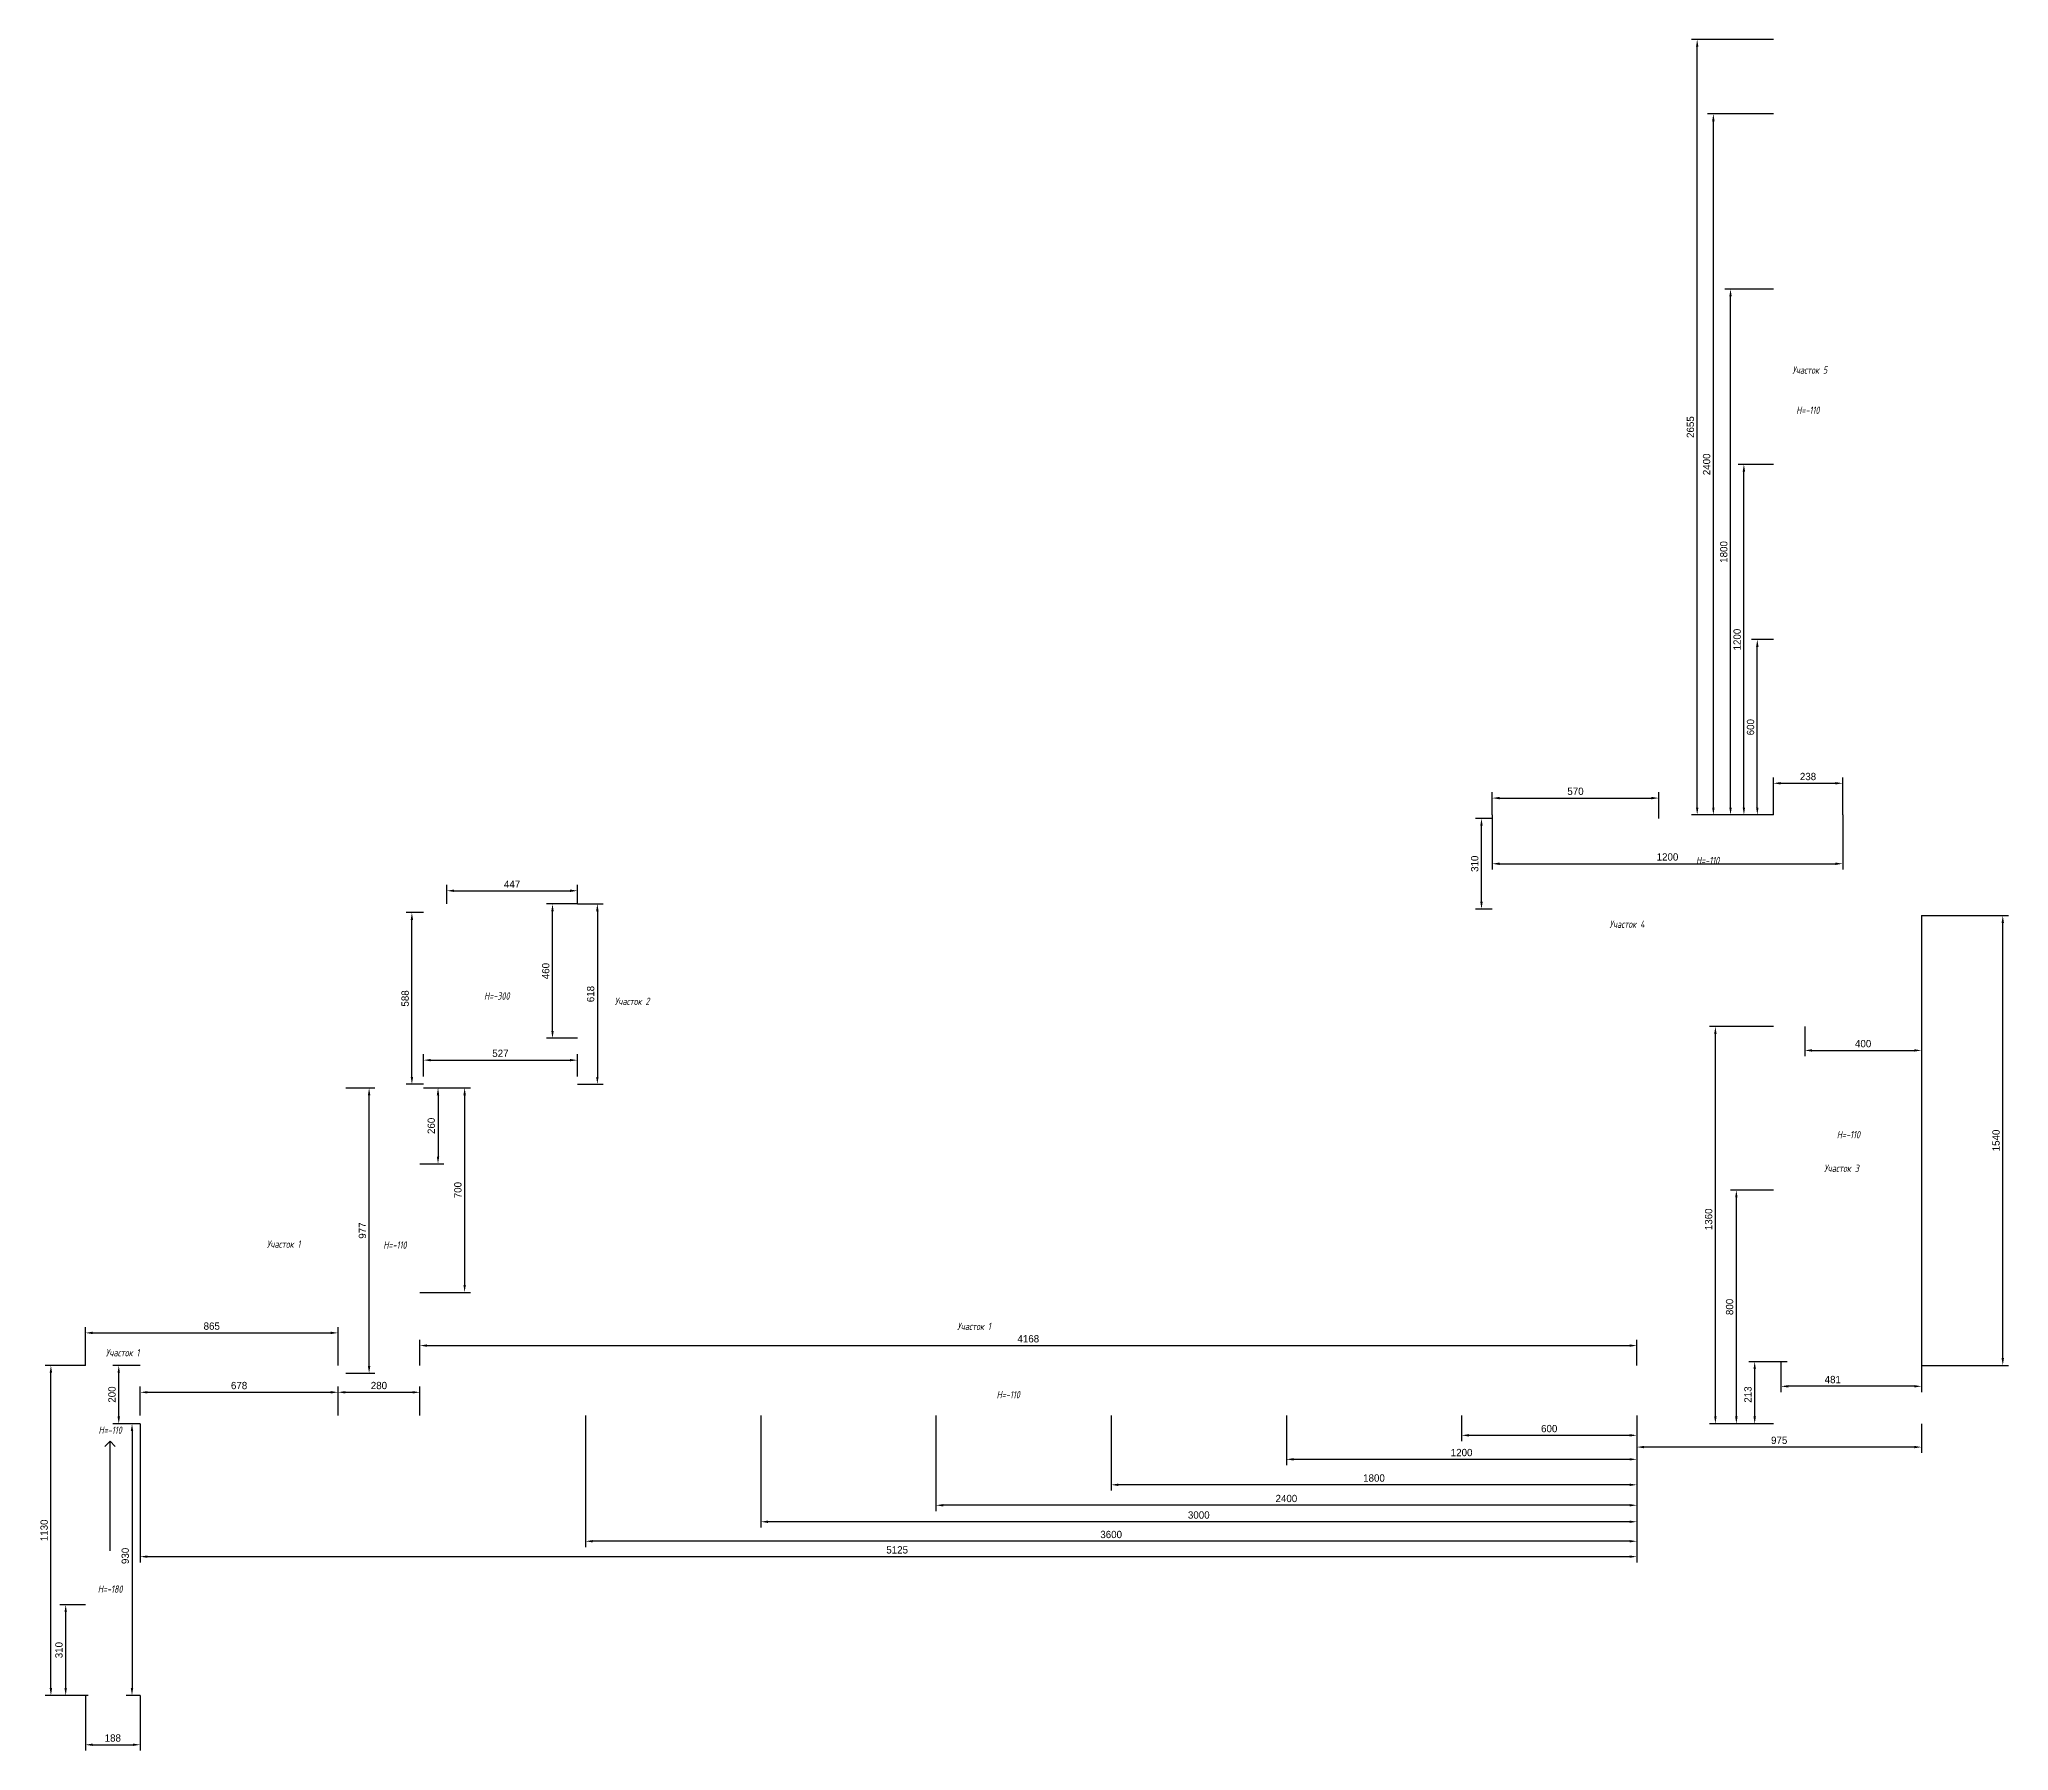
# Model space of a CAD drawing. Header units: millimetres. Extents: x -49629 to 4253, y -24660 to -10989.
# Drawn here: x -2491 to 4253, y -19860 to -14000 of the extents above; entities that cross this region are included whole.
import ezdxf
from ezdxf.enums import TextEntityAlignment as Align

# ---------------------------------------------------------------- set-up
doc = ezdxf.new("R2010")
doc.units = ezdxf.units.MM
doc.header["$PDMODE"] = 34
doc.header["$PDSIZE"] = 50
doc.layers.add('08 Размеры', color=7, linetype='Continuous')
doc.styles.get("Standard").update_dxf_attribs({"font": 'Ubuntu-R.ttf'})
doc.styles.add('ГОСТ-ISOCPEUR', font='isocpeui.ttf', dxfattribs={"width": 0.8})
doc.dimstyles.new('ISO-25', dxfattribs={"dimtxt": 2.5, "dimasz": 2.5, "dimexe": 1.25, "dimexo": 0.625, "dimtad": 1, "dimtxsty": 'Standard', "dimcen": 2.5, "dimadec": 0, "dimazin": 0, "dimtfac": 1, "dimtmove": 0, "dimatfit": 3, "dimfxl": 1, "dimarcsym": 0})

# ---------------------------------------------------------------- blocks, each defined once
blk = doc.blocks.new('*D691')
at = {"layer": '08 Размеры', "color": 0, "lineweight": -2}
for p, q in [((-2332.8, -18540.5), (-2471, -18540.5)), ((-2451, -19645.5), (-2451, -18565.5)), ((-2350.3, -19670.5), (-2471, -19670.5))]:
    blk.add_line(p, q, dxfattribs=at)
at = {"layer": '08 Размеры', "color": 0}
for points in [[(-2446.9, -18565.5), (-2455.2, -18565.5), (-2451, -18540.5)], [(-2455.2, -19645.5), (-2446.9, -19645.5), (-2451, -19670.5)]]:
    blk.add_solid(points, dxfattribs=at)
at = {"layer": 'Defpoints', "color": 0}
for p in [(-2451, -18540.5), (-2332.8, -18540.5), (-2350.3, -19670.5)]:
    blk.add_point(p, dxfattribs=at)
at = {"layer": '08 Размеры', "color": 0, "insert": (-2474.1, -19105.5), "char_height": 25, "attachment_point": 5, "rotation": 90}
blk.add_mtext('1130', dxfattribs=at)
blk = doc.blocks.new('*D692')
at = {"layer": '08 Размеры', "color": 0, "lineweight": -2}
for p, q in [((-2332.8, -18540.5), (-2332.8, -18409.3)), ((-1467.8, -18540.5), (-1467.8, -18409.3)), ((-2307.8, -18429.3), (-1492.8, -18429.3))]:
    blk.add_line(p, q, dxfattribs=at)
at = {"layer": '08 Размеры', "color": 0}
for points in [[(-2307.8, -18425.2), (-2307.8, -18433.5), (-2332.8, -18429.3)], [(-1492.8, -18433.5), (-1492.8, -18425.2), (-1467.8, -18429.3)]]:
    blk.add_solid(points, dxfattribs=at)
at = {"layer": 'Defpoints', "color": 0}
for p in [(-1467.8, -18429.3), (-2332.8, -18540.5), (-1467.8, -18540.5)]:
    blk.add_point(p, dxfattribs=at)
at = {"layer": '08 Размеры', "color": 0, "insert": (-1900.3, -18406.3), "char_height": 25, "attachment_point": 5}
blk.add_mtext('865', dxfattribs=at)
blk = doc.blocks.new('*D693')
at = {"layer": '08 Размеры', "color": 0, "lineweight": -2}
for p, q in [((-2145.3, -18740.5), (-2193.3, -18740.5)), ((-2173.3, -18765.5), (-2173.3, -19645.5)), ((-2145.3, -19670.5), (-2193.3, -19670.5))]:
    blk.add_line(p, q, dxfattribs=at)
at = {"layer": '08 Размеры', "color": 0}
for points in [[(-2169.2, -18765.5), (-2177.5, -18765.5), (-2173.3, -18740.5)], [(-2177.5, -19645.5), (-2169.2, -19645.5), (-2173.3, -19670.5)]]:
    blk.add_solid(points, dxfattribs=at)
at = {"layer": 'Defpoints', "color": 0}
for p in [(-2145.3, -18740.5), (-2173.3, -19670.5), (-2145.3, -19670.5)]:
    blk.add_point(p, dxfattribs=at)
at = {"layer": '08 Размеры', "color": 0, "insert": (-2196.4, -19192.9), "char_height": 25, "attachment_point": 5, "rotation": 90}
blk.add_mtext('930', dxfattribs=at)
blk = doc.blocks.new('*D694')
at = {"layer": '08 Размеры', "color": 0, "lineweight": -2}
for p, q in [((-2145.3, -18740.5), (-2145.3, -19215.4)), ((2979.7, -18740.5), (2979.7, -19215.4)), ((-2120.3, -19195.4), (2954.7, -19195.4))]:
    blk.add_line(p, q, dxfattribs=at)
at = {"layer": '08 Размеры', "color": 0}
for points in [[(-2120.3, -19191.3), (-2120.3, -19199.6), (-2145.3, -19195.4)], [(2954.7, -19199.6), (2954.7, -19191.3), (2979.7, -19195.4)]]:
    blk.add_solid(points, dxfattribs=at)
at = {"layer": 'Defpoints', "color": 0}
for p in [(-2145.3, -18740.5), (2979.7, -18740.5), (2979.7, -19195.4)]:
    blk.add_point(p, dxfattribs=at)
at = {"layer": '08 Размеры', "color": 0, "insert": (446.8, -19172.4), "char_height": 25, "attachment_point": 5}
blk.add_mtext('5125', dxfattribs=at)
blk = doc.blocks.new('*D695')
at = {"layer": '08 Размеры', "color": 0, "lineweight": -2}
for p, q in [((-1440.8, -17590.5), (-1341.4, -17590.5)), ((-1361.4, -18542.5), (-1361.4, -17615.5)), ((-1440.8, -18567.5), (-1341.4, -18567.5))]:
    blk.add_line(p, q, dxfattribs=at)
at = {"layer": '08 Размеры', "color": 0}
for points in [[(-1357.2, -17615.5), (-1365.6, -17615.5), (-1361.4, -17590.5)], [(-1365.6, -18542.5), (-1357.2, -18542.5), (-1361.4, -18567.5)]]:
    blk.add_solid(points, dxfattribs=at)
at = {"layer": 'Defpoints', "color": 0}
for p in [(-1440.8, -17590.5), (-1361.4, -17590.5), (-1440.8, -18567.5)]:
    blk.add_point(p, dxfattribs=at)
at = {"layer": '08 Размеры', "color": 0, "insert": (-1384.2, -18079), "char_height": 25, "attachment_point": 5, "rotation": 90}
blk.add_mtext('977', dxfattribs=at)
blk = doc.blocks.new('*D696')
at = {"layer": '08 Размеры', "color": 0, "lineweight": -2}
for p, q in [((-1187.8, -18540.5), (-1187.8, -18452.8)), ((-1162.8, -18472.8), (2954.7, -18472.8)), ((2979.7, -18540.5), (2979.7, -18452.8))]:
    blk.add_line(p, q, dxfattribs=at)
at = {"layer": '08 Размеры', "color": 0}
for points in [[(-1162.8, -18468.6), (-1162.8, -18476.9), (-1187.8, -18472.8)], [(2954.7, -18476.9), (2954.7, -18468.6), (2979.7, -18472.8)]]:
    blk.add_solid(points, dxfattribs=at)
at = {"layer": 'Defpoints', "color": 0}
for p in [(2979.7, -18472.8), (-1187.8, -18540.5), (2979.7, -18540.5)]:
    blk.add_point(p, dxfattribs=at)
at = {"layer": '08 Размеры', "color": 0, "insert": (895.9, -18449.7), "char_height": 25, "attachment_point": 5}
blk.add_mtext('4168', dxfattribs=at)
blk = doc.blocks.new('*D699')
at = {"layer": '08 Размеры', "color": 0, "lineweight": -2}
for p, q in [((3954.7, -17000.5), (4252.9, -17000.5)), ((4232.9, -18515.5), (4232.9, -17025.5)), ((3954.7, -18540.5), (4252.9, -18540.5))]:
    blk.add_line(p, q, dxfattribs=at)
at = {"layer": '08 Размеры', "color": 0}
for points in [[(4237, -17025.5), (4228.7, -17025.5), (4232.9, -17000.5)], [(4228.7, -18515.5), (4237, -18515.5), (4232.9, -18540.5)]]:
    blk.add_solid(points, dxfattribs=at)
at = {"layer": 'Defpoints', "color": 0}
for p in [(3954.7, -17000.5), (4232.9, -17000.5), (3954.7, -18540.5)]:
    blk.add_point(p, dxfattribs=at)
at = {"layer": '08 Размеры', "color": 0, "insert": (4209.8, -17770.5), "char_height": 25, "attachment_point": 5, "rotation": 90}
blk.add_mtext('1540', dxfattribs=at)
blk = doc.blocks.new('*D700')
at = {"layer": '08 Размеры', "color": 0, "lineweight": -2}
for p, q in [((2484.7, -16655.5), (2484.7, -16843)), ((3684.7, -16655.5), (3684.7, -16843)), ((2509.7, -16823), (3659.7, -16823))]:
    blk.add_line(p, q, dxfattribs=at)
at = {"layer": '08 Размеры', "color": 0}
for points in [[(2509.7, -16818.8), (2509.7, -16827.2), (2484.7, -16823)], [(3659.7, -16827.2), (3659.7, -16818.8), (3684.7, -16823)]]:
    blk.add_solid(points, dxfattribs=at)
at = {"layer": 'Defpoints', "color": 0}
for p in [(2484.7, -16655.5), (3684.7, -16655.5), (3684.7, -16823)]:
    blk.add_point(p, dxfattribs=at)
at = {"layer": '08 Размеры', "color": 0, "insert": (3084.7, -16799.9), "char_height": 25, "attachment_point": 5}
blk.add_mtext('1200', dxfattribs=at)
blk = doc.blocks.new('*D701')
at = {"layer": '08 Размеры', "color": 0, "lineweight": -2}
for p, q in [((3447.2, -14000.5), (3166.4, -14000.5)), ((3186.4, -16630.5), (3186.4, -14025.5)), ((3447.2, -16655.5), (3166.4, -16655.5))]:
    blk.add_line(p, q, dxfattribs=at)
at = {"layer": '08 Размеры', "color": 0}
for points in [[(3190.6, -14025.5), (3182.3, -14025.5), (3186.4, -14000.5)], [(3182.3, -16630.5), (3190.6, -16630.5), (3186.4, -16655.5)]]:
    blk.add_solid(points, dxfattribs=at)
at = {"layer": 'Defpoints', "color": 0}
for p in [(3186.4, -14000.5), (3447.2, -14000.5), (3447.2, -16655.5)]:
    blk.add_point(p, dxfattribs=at)
at = {"layer": '08 Размеры', "color": 0, "insert": (3163.4, -15328), "char_height": 25, "attachment_point": 5, "rotation": 90}
blk.add_mtext('2655', dxfattribs=at)
blk = doc.blocks.new('*D702')
at = {"layer": '08 Размеры', "color": 0, "lineweight": -2}
for p, q in [((-2332.8, -19670.5), (-2332.8, -19859.6)), ((-2145.3, -19670.5), (-2145.3, -19859.6)), ((-2307.8, -19839.6), (-2170.3, -19839.6))]:
    blk.add_line(p, q, dxfattribs=at)
at = {"layer": '08 Размеры', "color": 0}
for points in [[(-2307.8, -19835.4), (-2307.8, -19843.7), (-2332.8, -19839.6)], [(-2170.3, -19843.7), (-2170.3, -19835.4), (-2145.3, -19839.6)]]:
    blk.add_solid(points, dxfattribs=at)
at = {"layer": 'Defpoints', "color": 0}
for p in [(-2332.8, -19670.5), (-2145.3, -19670.5), (-2145.3, -19839.6)]:
    blk.add_point(p, dxfattribs=at)
at = {"layer": '08 Размеры', "color": 0, "insert": (-2239.1, -19816.5), "char_height": 25, "attachment_point": 5}
blk.add_mtext('188', dxfattribs=at)
blk = doc.blocks.new('*D703')
at = {"layer": '08 Размеры', "color": 0, "lineweight": -2}
for p, q in [((-2332.8, -19360.5), (-2420.4, -19360.5)), ((-2400.4, -19645.5), (-2400.4, -19385.5)), ((-2323.3, -19670.5), (-2420.4, -19670.5))]:
    blk.add_line(p, q, dxfattribs=at)
at = {"layer": '08 Размеры', "color": 0}
for points in [[(-2396.3, -19385.5), (-2404.6, -19385.5), (-2400.4, -19360.5)], [(-2404.6, -19645.5), (-2396.3, -19645.5), (-2400.4, -19670.5)]]:
    blk.add_solid(points, dxfattribs=at)
at = {"layer": 'Defpoints', "color": 0}
for p in [(-2400.4, -19360.5), (-2332.8, -19360.5), (-2323.3, -19670.5)]:
    blk.add_point(p, dxfattribs=at)
at = {"layer": '08 Размеры', "color": 0, "insert": (-2423.5, -19515.5), "char_height": 25, "attachment_point": 5, "rotation": 90}
blk.add_mtext('310', dxfattribs=at)
blk = doc.blocks.new('*D704')
at = {"layer": '08 Размеры', "color": 0, "lineweight": -2}
for p, q in [((-2145.3, -18540.5), (-2238.7, -18540.5)), ((-2218.7, -18715.5), (-2218.7, -18565.5)), ((-2145.3, -18740.5), (-2238.7, -18740.5))]:
    blk.add_line(p, q, dxfattribs=at)
at = {"layer": '08 Размеры', "color": 0}
for points in [[(-2214.6, -18565.5), (-2222.9, -18565.5), (-2218.7, -18540.5)], [(-2222.9, -18715.5), (-2214.6, -18715.5), (-2218.7, -18740.5)]]:
    blk.add_solid(points, dxfattribs=at)
at = {"layer": 'Defpoints', "color": 0}
for p in [(-2218.7, -18540.5), (-2145.3, -18540.5), (-2145.3, -18740.5)]:
    blk.add_point(p, dxfattribs=at)
at = {"layer": '08 Размеры', "color": 0, "insert": (-2241.8, -18640.5), "char_height": 25, "attachment_point": 5, "rotation": 90}
blk.add_mtext('200', dxfattribs=at)
blk = doc.blocks.new('*D705')
at = {"layer": '08 Размеры', "color": 0, "lineweight": -2}
for p, q in [((-2145.3, -18712.5), (-2145.3, -18612.7)), ((-2120.3, -18632.7), (-1492.8, -18632.7)), ((-1467.8, -18712.5), (-1467.8, -18612.7))]:
    blk.add_line(p, q, dxfattribs=at)
at = {"layer": '08 Размеры', "color": 0}
for points in [[(-2120.3, -18628.6), (-2120.3, -18636.9), (-2145.3, -18632.7)], [(-1492.8, -18636.9), (-1492.8, -18628.6), (-1467.8, -18632.7)]]:
    blk.add_solid(points, dxfattribs=at)
at = {"layer": 'Defpoints', "color": 0}
for p in [(-1467.8, -18632.7), (-2145.3, -18712.5), (-1467.8, -18712.5)]:
    blk.add_point(p, dxfattribs=at)
at = {"layer": '08 Размеры', "color": 0, "insert": (-1806.6, -18609.7), "char_height": 25, "attachment_point": 5}
blk.add_mtext('678', dxfattribs=at)
blk = doc.blocks.new('*D706')
at = {"layer": '08 Размеры', "color": 0, "lineweight": -2}
for p, q in [((-1467.8, -18712.5), (-1467.8, -18612.7)), ((-1442.8, -18632.7), (-1212.8, -18632.7)), ((-1187.8, -18712.5), (-1187.8, -18612.7))]:
    blk.add_line(p, q, dxfattribs=at)
at = {"layer": '08 Размеры', "color": 0}
for points in [[(-1442.8, -18628.6), (-1442.8, -18636.9), (-1467.8, -18632.7)], [(-1212.8, -18636.9), (-1212.8, -18628.6), (-1187.8, -18632.7)]]:
    blk.add_solid(points, dxfattribs=at)
at = {"layer": 'Defpoints', "color": 0}
for p in [(-1187.8, -18632.7), (-1467.8, -18712.5), (-1187.8, -18712.5)]:
    blk.add_point(p, dxfattribs=at)
at = {"layer": '08 Размеры', "color": 0, "insert": (-1327.8, -18609.7), "char_height": 25, "attachment_point": 5}
blk.add_mtext('280', dxfattribs=at)
blk = doc.blocks.new('*D707')
at = {"layer": '08 Размеры', "color": 0, "lineweight": -2}
for p, q in [((2979.7, -18712.5), (2979.7, -18840.3)), ((3954.7, -18740.5), (3954.7, -18840.3)), ((3929.7, -18820.3), (3004.7, -18820.3))]:
    blk.add_line(p, q, dxfattribs=at)
at = {"layer": '08 Размеры', "color": 0}
for points in [[(3004.7, -18816.1), (3004.7, -18824.5), (2979.7, -18820.3)], [(3929.7, -18824.5), (3929.7, -18816.1), (3954.7, -18820.3)]]:
    blk.add_solid(points, dxfattribs=at)
at = {"layer": 'Defpoints', "color": 0}
for p in [(2979.7, -18712.5), (3954.7, -18740.5), (2979.7, -18820.3)]:
    blk.add_point(p, dxfattribs=at)
at = {"layer": '08 Размеры', "color": 0, "insert": (3467.2, -18797.2), "char_height": 25, "attachment_point": 5}
blk.add_mtext('975', dxfattribs=at)
blk = doc.blocks.new('*D708')
at = {"layer": '08 Размеры', "color": 0, "lineweight": -2}
for p, q in [((2379.7, -18712.5), (2379.7, -18800.1)), ((2979.7, -18712.5), (2979.7, -18800.1)), ((2954.7, -18780.1), (2404.7, -18780.1))]:
    blk.add_line(p, q, dxfattribs=at)
at = {"layer": '08 Размеры', "color": 0}
for points in [[(2404.7, -18775.9), (2404.7, -18784.3), (2379.7, -18780.1)], [(2954.7, -18784.3), (2954.7, -18775.9), (2979.7, -18780.1)]]:
    blk.add_solid(points, dxfattribs=at)
at = {"layer": 'Defpoints', "color": 0}
for p in [(2379.7, -18712.5), (2979.7, -18712.5), (2379.7, -18780.1)]:
    blk.add_point(p, dxfattribs=at)
at = {"layer": '08 Размеры', "color": 0, "insert": (2679.7, -18757.1), "char_height": 25, "attachment_point": 5}
blk.add_mtext('600', dxfattribs=at)
blk = doc.blocks.new('*D709')
at = {"layer": '08 Размеры', "color": 0, "lineweight": -2}
for p, q in [((1779.7, -18712.5), (1779.7, -18882.3)), ((2979.7, -18712.5), (2979.7, -18882.3)), ((2954.7, -18862.3), (1804.7, -18862.3))]:
    blk.add_line(p, q, dxfattribs=at)
at = {"layer": '08 Размеры', "color": 0}
for points in [[(1804.7, -18858.1), (1804.7, -18866.4), (1779.7, -18862.3)], [(2954.7, -18866.4), (2954.7, -18858.1), (2979.7, -18862.3)]]:
    blk.add_solid(points, dxfattribs=at)
at = {"layer": 'Defpoints', "color": 0}
for p in [(1779.7, -18712.5), (2979.7, -18712.5), (1779.7, -18862.3)]:
    blk.add_point(p, dxfattribs=at)
at = {"layer": '08 Размеры', "color": 0, "insert": (2379.7, -18839.2), "char_height": 25, "attachment_point": 5}
blk.add_mtext('1200', dxfattribs=at)
blk = doc.blocks.new('*D710')
at = {"layer": '08 Размеры', "color": 0, "lineweight": -2}
for p, q in [((1179.7, -18712.5), (1179.7, -18969.5)), ((2979.7, -18712.5), (2979.7, -18969.5)), ((2954.7, -18949.5), (1204.7, -18949.5))]:
    blk.add_line(p, q, dxfattribs=at)
at = {"layer": '08 Размеры', "color": 0}
for points in [[(1204.7, -18945.3), (1204.7, -18953.6), (1179.7, -18949.5)], [(2954.7, -18953.6), (2954.7, -18945.3), (2979.7, -18949.5)]]:
    blk.add_solid(points, dxfattribs=at)
at = {"layer": 'Defpoints', "color": 0}
for p in [(1179.7, -18712.5), (2979.7, -18712.5), (1179.7, -18949.5)]:
    blk.add_point(p, dxfattribs=at)
at = {"layer": '08 Размеры', "color": 0, "insert": (2079.7, -18926.4), "char_height": 25, "attachment_point": 5}
blk.add_mtext('1800', dxfattribs=at)
blk = doc.blocks.new('*D711')
at = {"layer": '08 Размеры', "color": 0, "lineweight": -2}
for p, q in [((579.7, -18712.5), (579.7, -19039.5)), ((2979.7, -18712.5), (2979.7, -19039.5)), ((2954.7, -19019.5), (604.7, -19019.5))]:
    blk.add_line(p, q, dxfattribs=at)
at = {"layer": '08 Размеры', "color": 0}
for points in [[(604.7, -19015.4), (604.7, -19023.7), (579.7, -19019.5)], [(2954.7, -19023.7), (2954.7, -19015.4), (2979.7, -19019.5)]]:
    blk.add_solid(points, dxfattribs=at)
at = {"layer": 'Defpoints', "color": 0}
for p in [(579.7, -18712.5), (2979.7, -18712.5), (579.7, -19019.5)]:
    blk.add_point(p, dxfattribs=at)
at = {"layer": '08 Размеры', "color": 0, "insert": (1779.7, -18996.5), "char_height": 25, "attachment_point": 5}
blk.add_mtext('2400', dxfattribs=at)
blk = doc.blocks.new('*D712')
at = {"layer": '08 Размеры', "color": 0, "lineweight": -2}
for p, q in [((-20.3, -18712.5), (-20.3, -19096)), ((2979.7, -18712.5), (2979.7, -19096)), ((2954.7, -19076), (4.7, -19076))]:
    blk.add_line(p, q, dxfattribs=at)
at = {"layer": '08 Размеры', "color": 0}
for points in [[(4.7, -19071.9), (4.7, -19080.2), (-20.3, -19076)], [(2954.7, -19080.2), (2954.7, -19071.9), (2979.7, -19076)]]:
    blk.add_solid(points, dxfattribs=at)
at = {"layer": 'Defpoints', "color": 0}
for p in [(-20.3, -18712.5), (2979.7, -18712.5), (-20.3, -19076)]:
    blk.add_point(p, dxfattribs=at)
at = {"layer": '08 Размеры', "color": 0, "insert": (1479.7, -19053), "char_height": 25, "attachment_point": 5}
blk.add_mtext('3000', dxfattribs=at)
blk = doc.blocks.new('*D713')
at = {"layer": '08 Размеры', "color": 0, "lineweight": -2}
for p, q in [((-620.3, -18712.5), (-620.3, -19162.8)), ((2979.7, -18712.5), (2979.7, -19162.8)), ((2954.7, -19142.8), (-595.3, -19142.8))]:
    blk.add_line(p, q, dxfattribs=at)
at = {"layer": '08 Размеры', "color": 0}
for points in [[(-595.3, -19138.6), (-595.3, -19146.9), (-620.3, -19142.8)], [(2954.7, -19146.9), (2954.7, -19138.6), (2979.7, -19142.8)]]:
    blk.add_solid(points, dxfattribs=at)
at = {"layer": 'Defpoints', "color": 0}
for p in [(-620.3, -18712.5), (2979.7, -18712.5), (-620.3, -19142.8)]:
    blk.add_point(p, dxfattribs=at)
at = {"layer": '08 Размеры', "color": 0, "insert": (1179.7, -19119.7), "char_height": 25, "attachment_point": 5}
blk.add_mtext('3600', dxfattribs=at)
blk = doc.blocks.new('*D714')
at = {"layer": '08 Размеры', "color": 0, "lineweight": -2}
for p, q in [((-1175.3, -17590.5), (-1105.4, -17590.5)), ((-1125.4, -17615.5), (-1125.4, -17825.5)), ((-1187.8, -17850.5), (-1105.4, -17850.5))]:
    blk.add_line(p, q, dxfattribs=at)
at = {"layer": '08 Размеры', "color": 0}
for points in [[(-1121.3, -17615.5), (-1129.6, -17615.5), (-1125.4, -17590.5)], [(-1129.6, -17825.5), (-1121.3, -17825.5), (-1125.4, -17850.5)]]:
    blk.add_solid(points, dxfattribs=at)
at = {"layer": 'Defpoints', "color": 0}
for p in [(-1175.3, -17590.5), (-1187.8, -17850.5), (-1125.4, -17850.5)]:
    blk.add_point(p, dxfattribs=at)
at = {"layer": '08 Размеры', "color": 0, "insert": (-1148.5, -17720.5), "char_height": 25, "attachment_point": 5, "rotation": 90}
blk.add_mtext('260', dxfattribs=at)
blk = doc.blocks.new('*D715')
at = {"layer": '08 Размеры', "color": 0, "lineweight": -2}
for p, q in [((-1175.3, -17590.5), (-1014.3, -17590.5)), ((-1034.3, -17615.5), (-1034.3, -18265.5)), ((-1187.8, -18290.5), (-1014.3, -18290.5))]:
    blk.add_line(p, q, dxfattribs=at)
at = {"layer": '08 Размеры', "color": 0}
for points in [[(-1030.1, -17615.5), (-1038.4, -17615.5), (-1034.3, -17590.5)], [(-1038.4, -18265.5), (-1030.1, -18265.5), (-1034.3, -18290.5)]]:
    blk.add_solid(points, dxfattribs=at)
at = {"layer": 'Defpoints', "color": 0}
for p in [(-1175.3, -17590.5), (-1187.8, -18290.5), (-1034.3, -18290.5)]:
    blk.add_point(p, dxfattribs=at)
at = {"layer": '08 Размеры', "color": 0, "insert": (-1057.3, -17940.5), "char_height": 25, "attachment_point": 5, "rotation": 90}
blk.add_mtext('700', dxfattribs=at)
blk = doc.blocks.new('*D717')
at = {"layer": '08 Размеры', "color": 0, "lineweight": -2}
for p, q in [((-1095.3, -16960.5), (-1095.3, -16895.5)), ((-1070.3, -16915.5), (-673.3, -16915.5)), ((-648.3, -16960.5), (-648.3, -16895.5))]:
    blk.add_line(p, q, dxfattribs=at)
at = {"layer": '08 Размеры', "color": 0}
for points in [[(-1070.3, -16911.3), (-1070.3, -16919.7), (-1095.3, -16915.5)], [(-673.3, -16919.7), (-673.3, -16911.3), (-648.3, -16915.5)]]:
    blk.add_solid(points, dxfattribs=at)
at = {"layer": 'Defpoints', "color": 0}
for p in [(-648.3, -16915.5), (-1095.3, -16960.5), (-648.3, -16960.5)]:
    blk.add_point(p, dxfattribs=at)
at = {"layer": '08 Размеры', "color": 0, "insert": (-871.8, -16893), "char_height": 25, "attachment_point": 5}
blk.add_mtext('447', dxfattribs=at)
blk = doc.blocks.new('*D719')
at = {"layer": '08 Размеры', "color": 0, "lineweight": -2}
for p, q in [((-1175.3, -17551), (-1175.3, -17475.5)), ((-1150.3, -17495.5), (-673.3, -17495.5)), ((-648.3, -17551), (-648.3, -17475.5))]:
    blk.add_line(p, q, dxfattribs=at)
at = {"layer": '08 Размеры', "color": 0}
for points in [[(-1150.3, -17491.3), (-1150.3, -17499.6), (-1175.3, -17495.5)], [(-673.3, -17499.6), (-673.3, -17491.3), (-648.3, -17495.5)]]:
    blk.add_solid(points, dxfattribs=at)
at = {"layer": 'Defpoints', "color": 0}
for p in [(-648.3, -17495.5), (-1175.3, -17551), (-648.3, -17551)]:
    blk.add_point(p, dxfattribs=at)
at = {"layer": '08 Размеры', "color": 0, "insert": (-911.8, -17472.4), "char_height": 25, "attachment_point": 5}
blk.add_mtext('527', dxfattribs=at)
blk = doc.blocks.new('*D720')
at = {"layer": '08 Размеры', "color": 0, "lineweight": -2}
for p, q in [((-1175.3, -16990.5), (-1234.9, -16990.5)), ((-1214.9, -17553), (-1214.9, -17015.5)), ((-1175.3, -17578), (-1234.9, -17578))]:
    blk.add_line(p, q, dxfattribs=at)
at = {"layer": '08 Размеры', "color": 0}
for points in [[(-1210.7, -17015.5), (-1219, -17015.5), (-1214.9, -16990.5)], [(-1219, -17553), (-1210.7, -17553), (-1214.9, -17578)]]:
    blk.add_solid(points, dxfattribs=at)
at = {"layer": 'Defpoints', "color": 0}
for p in [(-1214.9, -16990.5), (-1175.3, -16990.5), (-1175.3, -17578)]:
    blk.add_point(p, dxfattribs=at)
at = {"layer": '08 Размеры', "color": 0, "insert": (-1237.9, -17284.2), "char_height": 25, "attachment_point": 5, "rotation": 90}
blk.add_mtext('588', dxfattribs=at)
blk = doc.blocks.new('*D721')
at = {"layer": '08 Размеры', "color": 0, "lineweight": -2}
for p, q in [((3494.7, -18528), (3363.3, -18528)), ((3383.3, -18715.5), (3383.3, -18553)), ((3447.2, -18740.5), (3363.3, -18740.5))]:
    blk.add_line(p, q, dxfattribs=at)
at = {"layer": '08 Размеры', "color": 0}
for points in [[(3387.5, -18553), (3379.2, -18553), (3383.3, -18528)], [(3379.2, -18715.5), (3387.5, -18715.5), (3383.3, -18740.5)]]:
    blk.add_solid(points, dxfattribs=at)
at = {"layer": 'Defpoints', "color": 0}
for p in [(3383.3, -18528), (3494.7, -18528), (3447.2, -18740.5)]:
    blk.add_point(p, dxfattribs=at)
at = {"layer": '08 Размеры', "color": 0, "insert": (3360.3, -18640.5), "char_height": 25, "attachment_point": 5, "rotation": 90}
blk.add_mtext('213', dxfattribs=at)
blk = doc.blocks.new('*D722')
at = {"layer": '08 Размеры', "color": 0, "lineweight": -2}
for p, q in [((3447.2, -17940.5), (3300.6, -17940.5)), ((3320.6, -18715.5), (3320.6, -17965.5)), ((3447.2, -18740.5), (3300.6, -18740.5))]:
    blk.add_line(p, q, dxfattribs=at)
at = {"layer": '08 Размеры', "color": 0}
for points in [[(3324.8, -17965.5), (3316.4, -17965.5), (3320.6, -17940.5)], [(3316.4, -18715.5), (3324.8, -18715.5), (3320.6, -18740.5)]]:
    blk.add_solid(points, dxfattribs=at)
at = {"layer": 'Defpoints', "color": 0}
for p in [(3320.6, -17940.5), (3447.2, -17940.5), (3447.2, -18740.5)]:
    blk.add_point(p, dxfattribs=at)
at = {"layer": '08 Размеры', "color": 0, "insert": (3297.5, -18340.5), "char_height": 25, "attachment_point": 5, "rotation": 90}
blk.add_mtext('800', dxfattribs=at)
blk = doc.blocks.new('*D723')
at = {"layer": '08 Размеры', "color": 0, "lineweight": -2}
for p, q in [((3447.2, -17380.5), (3228.7, -17380.5)), ((3248.7, -18715.5), (3248.7, -17405.5)), ((3447.2, -18740.5), (3228.7, -18740.5))]:
    blk.add_line(p, q, dxfattribs=at)
at = {"layer": '08 Размеры', "color": 0}
for points in [[(3252.9, -17405.5), (3244.6, -17405.5), (3248.7, -17380.5)], [(3244.6, -18715.5), (3252.9, -18715.5), (3248.7, -18740.5)]]:
    blk.add_solid(points, dxfattribs=at)
at = {"layer": 'Defpoints', "color": 0}
for p in [(3248.7, -17380.5), (3447.2, -17380.5), (3447.2, -18740.5)]:
    blk.add_point(p, dxfattribs=at)
at = {"layer": '08 Размеры', "color": 0, "insert": (3225.7, -18040.5), "char_height": 25, "attachment_point": 5, "rotation": 90}
blk.add_mtext('1360', dxfattribs=at)
blk = doc.blocks.new('*D724')
at = {"layer": '08 Размеры', "color": 0, "lineweight": -2}
for p, q in [((2484.7, -16655.5), (2484.7, -16578.2)), ((3054.7, -16668), (3054.7, -16578.2)), ((2509.7, -16598.2), (3029.7, -16598.2))]:
    blk.add_line(p, q, dxfattribs=at)
at = {"layer": '08 Размеры', "color": 0}
for points in [[(2509.7, -16594), (2509.7, -16602.4), (2484.7, -16598.2)], [(3029.7, -16602.4), (3029.7, -16594), (3054.7, -16598.2)]]:
    blk.add_solid(points, dxfattribs=at)
at = {"layer": 'Defpoints', "color": 0}
for p in [(2484.7, -16655.5), (3054.7, -16598.2), (3054.7, -16668)]:
    blk.add_point(p, dxfattribs=at)
at = {"layer": '08 Размеры', "color": 0, "insert": (2769.7, -16575.1), "char_height": 25, "attachment_point": 5}
blk.add_mtext('570', dxfattribs=at)
blk = doc.blocks.new('*D725')
at = {"layer": '08 Размеры', "color": 0, "lineweight": -2}
for p, q in [((2484.7, -16668), (2427.8, -16668)), ((2447.8, -16953), (2447.8, -16693)), ((2484.7, -16978), (2427.8, -16978))]:
    blk.add_line(p, q, dxfattribs=at)
at = {"layer": '08 Размеры', "color": 0}
for points in [[(2451.9, -16693), (2443.6, -16693), (2447.8, -16668)], [(2443.6, -16953), (2451.9, -16953), (2447.8, -16978)]]:
    blk.add_solid(points, dxfattribs=at)
at = {"layer": 'Defpoints', "color": 0}
for p in [(2447.8, -16668), (2484.7, -16668), (2484.7, -16978)]:
    blk.add_point(p, dxfattribs=at)
at = {"layer": '08 Размеры', "color": 0, "insert": (2424.7, -16823), "char_height": 25, "attachment_point": 5, "rotation": 90}
blk.add_mtext('310', dxfattribs=at)
blk = doc.blocks.new('*D726')
at = {"layer": '08 Размеры', "color": 0, "lineweight": -2}
for p, q in [((3954.7, -17000.5), (3954.7, -18632.3)), ((3473.4, -18528), (3473.4, -18632.3)), ((3929.7, -18612.3), (3498.4, -18612.3))]:
    blk.add_line(p, q, dxfattribs=at)
at = {"layer": '08 Размеры', "color": 0}
for points in [[(3498.4, -18608.1), (3498.4, -18616.4), (3473.4, -18612.3)], [(3929.7, -18616.4), (3929.7, -18608.1), (3954.7, -18612.3)]]:
    blk.add_solid(points, dxfattribs=at)
at = {"layer": 'Defpoints', "color": 0}
for p in [(3954.7, -17000.5), (3473.4, -18528), (3473.4, -18612.3)]:
    blk.add_point(p, dxfattribs=at)
at = {"layer": '08 Размеры', "color": 0, "insert": (3650.8, -18589.2), "char_height": 25, "attachment_point": 5}
blk.add_mtext('481', dxfattribs=at)
blk = doc.blocks.new('*D727')
at = {"layer": '08 Размеры', "color": 0, "lineweight": -2}
for p, q in [((3447.2, -16655.5), (3447.2, -16527.6)), ((3472.2, -16547.6), (3659.7, -16547.6)), ((3684.7, -16655.5), (3684.7, -16527.6))]:
    blk.add_line(p, q, dxfattribs=at)
at = {"layer": '08 Размеры', "color": 0}
for points in [[(3472.2, -16543.4), (3472.2, -16551.7), (3447.2, -16547.6)], [(3659.7, -16551.7), (3659.7, -16543.4), (3684.7, -16547.6)]]:
    blk.add_solid(points, dxfattribs=at)
at = {"layer": 'Defpoints', "color": 0}
for p in [(3684.7, -16547.6), (3447.2, -16655.5), (3684.7, -16655.5)]:
    blk.add_point(p, dxfattribs=at)
at = {"layer": '08 Размеры', "color": 0, "insert": (3565.9, -16524.5), "char_height": 25, "attachment_point": 5}
blk.add_mtext('238', dxfattribs=at)
blk = doc.blocks.new('*D728')
at = {"layer": '08 Размеры', "color": 0, "lineweight": -2}
for p, q in [((3447.2, -16055.5), (3372.3, -16055.5)), ((3392.3, -16630.5), (3392.3, -16080.5)), ((3447.2, -16655.5), (3372.3, -16655.5))]:
    blk.add_line(p, q, dxfattribs=at)
at = {"layer": '08 Размеры', "color": 0}
for points in [[(3396.5, -16080.5), (3388.1, -16080.5), (3392.3, -16055.5)], [(3388.1, -16630.5), (3396.5, -16630.5), (3392.3, -16655.5)]]:
    blk.add_solid(points, dxfattribs=at)
at = {"layer": 'Defpoints', "color": 0}
for p in [(3392.3, -16055.5), (3447.2, -16055.5), (3447.2, -16655.5)]:
    blk.add_point(p, dxfattribs=at)
at = {"layer": '08 Размеры', "color": 0, "insert": (3369.2, -16355.5), "char_height": 25, "attachment_point": 5, "rotation": 90}
blk.add_mtext('600', dxfattribs=at)
blk = doc.blocks.new('*D729')
at = {"layer": '08 Размеры', "color": 0, "lineweight": -2}
for p, q in [((3447.2, -15455.5), (3326.4, -15455.5)), ((3346.4, -16630.5), (3346.4, -15480.5)), ((3447.2, -16655.5), (3326.4, -16655.5))]:
    blk.add_line(p, q, dxfattribs=at)
at = {"layer": '08 Размеры', "color": 0}
for points in [[(3350.5, -15480.5), (3342.2, -15480.5), (3346.4, -15455.5)], [(3342.2, -16630.5), (3350.5, -16630.5), (3346.4, -16655.5)]]:
    blk.add_solid(points, dxfattribs=at)
at = {"layer": 'Defpoints', "color": 0}
for p in [(3346.4, -15455.5), (3447.2, -15455.5), (3447.2, -16655.5)]:
    blk.add_point(p, dxfattribs=at)
at = {"layer": '08 Размеры', "color": 0, "insert": (3323.3, -16055.5), "char_height": 25, "attachment_point": 5, "rotation": 90}
blk.add_mtext('1200', dxfattribs=at)
blk = doc.blocks.new('*D730')
at = {"layer": '08 Размеры', "color": 0, "lineweight": -2}
for p, q in [((3447.2, -14855.5), (3280.6, -14855.5)), ((3300.6, -16630.5), (3300.6, -14880.5)), ((3447.2, -16655.5), (3280.6, -16655.5))]:
    blk.add_line(p, q, dxfattribs=at)
at = {"layer": '08 Размеры', "color": 0}
for points in [[(3304.8, -14880.5), (3296.4, -14880.5), (3300.6, -14855.5)], [(3296.4, -16630.5), (3304.8, -16630.5), (3300.6, -16655.5)]]:
    blk.add_solid(points, dxfattribs=at)
at = {"layer": 'Defpoints', "color": 0}
for p in [(3300.6, -14855.5), (3447.2, -14855.5), (3447.2, -16655.5)]:
    blk.add_point(p, dxfattribs=at)
at = {"layer": '08 Размеры', "color": 0, "insert": (3277.5, -15755.5), "char_height": 25, "attachment_point": 5, "rotation": 90}
blk.add_mtext('1800', dxfattribs=at)
blk = doc.blocks.new('*D731')
at = {"layer": '08 Размеры', "color": 0, "lineweight": -2}
for p, q in [((3447.2, -14255.5), (3221.8, -14255.5)), ((3241.8, -16630.5), (3241.8, -14280.5)), ((3447.2, -16655.5), (3221.8, -16655.5))]:
    blk.add_line(p, q, dxfattribs=at)
at = {"layer": '08 Размеры', "color": 0}
for points in [[(3246, -14280.5), (3237.7, -14280.5), (3241.8, -14255.5)], [(3237.7, -16630.5), (3246, -16630.5), (3241.8, -16655.5)]]:
    blk.add_solid(points, dxfattribs=at)
at = {"layer": 'Defpoints', "color": 0}
for p in [(3241.8, -14255.5), (3447.2, -14255.5), (3447.2, -16655.5)]:
    blk.add_point(p, dxfattribs=at)
at = {"layer": '08 Размеры', "color": 0, "insert": (3218.8, -15455.5), "char_height": 25, "attachment_point": 5, "rotation": 90}
blk.add_mtext('2400', dxfattribs=at)
blk = doc.blocks.new('*D824')
at = {"layer": '08 Размеры', "color": 0, "lineweight": -2}
for p, q in [((-648.3, -16960.5), (-753.4, -16960.5)), ((-733.4, -17395.5), (-733.4, -16985.5)), ((-648.3, -17420.5), (-753.4, -17420.5))]:
    blk.add_line(p, q, dxfattribs=at)
at = {"layer": '08 Размеры', "color": 0}
for points in [[(-729.2, -16985.5), (-737.5, -16985.5), (-733.4, -16960.5)], [(-737.5, -17395.5), (-729.2, -17395.5), (-733.4, -17420.5)]]:
    blk.add_solid(points, dxfattribs=at)
at = {"layer": 'Defpoints', "color": 0}
for p in [(-733.4, -16960.5), (-648.3, -16960.5), (-648.3, -17420.5)]:
    blk.add_point(p, dxfattribs=at)
at = {"layer": '08 Размеры', "color": 0, "insert": (-756.4, -17190.5), "char_height": 25, "attachment_point": 5, "rotation": 90}
blk.add_mtext('460', dxfattribs=at)
blk = doc.blocks.new('*D825')
at = {"layer": '08 Размеры', "color": 0, "lineweight": -2}
for p, q in [((3554.7, -17380.5), (3554.7, -17482.2)), ((3954.7, -17380.5), (3954.7, -17482.2)), ((3579.7, -17462.2), (3929.7, -17462.2))]:
    blk.add_line(p, q, dxfattribs=at)
at = {"layer": '08 Размеры', "color": 0}
for points in [[(3579.7, -17458), (3579.7, -17466.4), (3554.7, -17462.2)], [(3929.7, -17466.4), (3929.7, -17458), (3954.7, -17462.2)]]:
    blk.add_solid(points, dxfattribs=at)
at = {"layer": 'Defpoints', "color": 0}
for p in [(3554.7, -17380.5), (3954.7, -17380.5), (3954.7, -17462.2)]:
    blk.add_point(p, dxfattribs=at)
at = {"layer": '08 Размеры', "color": 0, "insert": (3754.7, -17439.1), "char_height": 25, "attachment_point": 5}
blk.add_mtext('400', dxfattribs=at)
blk = doc.blocks.new('*D829')
at = {"layer": '08 Размеры', "color": 0, "lineweight": -2}
for p, q in [((-648.3, -16960.5), (-559.8, -16960.5)), ((-579.8, -16985.5), (-579.8, -17553)), ((-648.3, -17578), (-559.8, -17578))]:
    blk.add_line(p, q, dxfattribs=at)
at = {"layer": '08 Размеры', "color": 0}
for points in [[(-575.6, -16985.5), (-583.9, -16985.5), (-579.8, -16960.5)], [(-583.9, -17553), (-575.6, -17553), (-579.8, -17578)]]:
    blk.add_solid(points, dxfattribs=at)
at = {"layer": 'Defpoints', "color": 0}
for p in [(-648.3, -16960.5), (-648.3, -17578), (-579.8, -17578)]:
    blk.add_point(p, dxfattribs=at)
at = {"layer": '08 Размеры', "color": 0, "insert": (-602.8, -17269.2), "char_height": 25, "attachment_point": 5, "rotation": 90}
blk.add_mtext('618', dxfattribs=at)

msp = doc.modelspace()

# ---------------------------------------------------------------- linework, layer by layer
at = {"layer": '08 Размеры'}
for p, q in [((-2248.3, -18800.5), (-2266, -18818.2)), ((-2248.3, -19175.5), (-2248.3, -18800.5)), ((-2248.3, -18800.5), (-2230.7, -18818.2))]:
    msp.add_line(p, q, dxfattribs=at)

# ---------------------------------------------------------------- texts
at = {"layer": '08 Размеры', "style": 'ГОСТ-ISOCPEUR', "width": 0.8}
for s, p in [('Участок 5', (3571.8, -15132.6)), ('H=-110', (3565.5, -15270.3)), ('H=-110', (3222.4, -16811.8, -184.7)), ('Участок 4', (2945.8, -17030)), ('H=-300', (-923.9, -17276)), ('Участок 2', (-460.8, -17294.1)), ('H=-110', (3704.4, -17750.7)), ('Участок 3', (3680.6, -17865.6)), ('Участок 1', (-1654.1, -18125.4)), ('H=-110', (-1272.8, -18128.7)), ('Участок 1', (709.9, -18406.8)), ('Участок 1', (-2205.5, -18497.1)), ('H=-110', (827.4, -18640.9)), ('H=-110', (-2248, -18762.4)), ('H=-180', (-2248, -19306.5))]:
    msp.add_text(s, height=25, dxfattribs=at).set_placement(p, align=Align.MIDDLE)

# ---------------------------------------------------------------- dimensions: what is measured, and where the dimension line sits
at = {"layer": '08 Размеры', "color": 5}
for base, p1, p2, picture, middle in [((3186.4, -14000.5), (3447.2, -16655.5), (3447.2, -14000.5), '*D701', (3186.4, -15328)), ((-2173.3, -19670.5), (-2145.3, -18740.5), (-2145.3, -19670.5), '*D693', (-2173.3, -19192.9))]:
    dim = msp.add_linear_dim(base=base, p1=p1, p2=p2, angle=90, dimstyle='ISO-25', override={"dimtxt": 25, "dimasz": 25, "dimexe": 20, "dimexo": 0, "dimgap": 10, "dimdec": 0}, dxfattribs=at)
    dim.commit()
    dim.dimension.update_dxf_attribs({"geometry": picture, "text_midpoint": middle, "dimtype": 160})
at = {"layer": '08 Размеры'}
for base, p1, p2, picture, middle in [((3241.8, -14255.5), (3447.2, -16655.5), (3447.2, -14255.5), '*D731', (3241.8, -15455.5)), ((3300.6, -14855.5), (3447.2, -16655.5), (3447.2, -14855.5), '*D730', (3300.6, -15755.5)), ((3346.4, -15455.5), (3447.2, -16655.5), (3447.2, -15455.5), '*D729', (3346.4, -16055.5)), ((3248.7, -17380.5), (3447.2, -18740.5), (3447.2, -17380.5), '*D723', (3248.7, -18040.5)), ((-1034.3, -18290.5), (-1175.3, -17590.5), (-1187.8, -18290.5), '*D715', (-1034.3, -17940.5)), ((3320.6, -17940.5), (3447.2, -18740.5), (3447.2, -17940.5), '*D722', (3320.6, -18340.5)), ((3383.318653, -18527.9979331), (3447.1511222, -18740.4979331), (3494.6511222, -18527.9979331), '*D721', (3383.318653, -18640.4979331))]:
    dim = msp.add_linear_dim(base=base, p1=p1, p2=p2, angle=90, dimstyle='ISO-25', override={"dimtxt": 25, "dimasz": 25, "dimexe": 20, "dimexo": 0, "dimgap": 10, "dimdec": 0}, dxfattribs=at)
    dim.commit()
    dim.dimension.update_dxf_attribs({"geometry": picture, "text_midpoint": middle, "dimtype": 160})
for base, p1, p2, picture, middle in [((3392.3, -16055.5), (3447.2, -16655.5), (3447.2, -16055.5), '*D728', (3369.2, -16355.5)), ((2447.8, -16668), (2484.7, -16978), (2484.7, -16668), '*D725', (2424.7, -16823)), ((-733.4, -16960.5), (-648.3, -17420.5), (-648.3, -16960.5), '*D824', (-756.4, -17190.5)), ((-1125.4, -17850.5), (-1175.3, -17590.5), (-1187.8, -17850.5), '*D714', (-1148.5, -17720.5)), ((-2218.7, -18540.5), (-2145.3, -18740.5), (-2145.3, -18540.5), '*D704', (-2241.8, -18640.5)), ((-2400.4, -19360.5), (-2323.3, -19670.5), (-2332.8, -19360.5), '*D703', (-2423.5, -19515.5))]:
    dim = msp.add_linear_dim(base=base, p1=p1, p2=p2, angle=90, dimstyle='ISO-25', override={"dimtxt": 25, "dimasz": 25, "dimexe": 20, "dimexo": 0, "dimgap": 10, "dimdec": 0}, dxfattribs=at)
    dim.commit()
    dim.dimension.update_dxf_attribs({"geometry": picture, "text_midpoint": middle})
for base, p1, p2, picture, middle in [((3684.6511222, -16547.5666377), (3447.1511222, -16655.4979331), (3684.6511222, -16655.4979331), '*D727', (3565.9011222, -16524.5074746)), ((3054.7, -16598.2), (2484.7, -16655.5), (3054.7, -16668), '*D724', (2769.7, -16575.1)), ((-1467.8488778, -18632.7479331), (-2145.3488778, -18712.4979331), (-1467.8488778, -18712.4979331), '*D705', (-1806.5988778, -18609.6887701)), ((-1187.8, -18632.7), (-1467.8, -18712.5), (-1187.8, -18712.5), '*D706', (-1327.8, -18609.7)), ((1779.7, -18862.3), (2979.7, -18712.5), (1779.7, -18712.5), '*D709', (2379.7, -18839.2)), ((2379.7, -18780.1), (2979.7, -18712.5), (2379.7, -18712.5), '*D708', (2679.7, -18757.1)), ((2979.7, -18820.3), (3954.7, -18740.5), (2979.7, -18712.5), '*D707', (3467.2, -18797.2)), ((-2145.3488778, -19839.5788022), (-2332.8488778, -19670.4979331), (-2145.3488778, -19670.4979331), '*D702', (-2239.0988778, -19816.5196391))]:
    dim = msp.add_linear_dim(base=base, p1=p1, p2=p2, dimstyle='ISO-25', override={"dimtxt": 25, "dimasz": 25, "dimexe": 20, "dimexo": 0, "dimgap": 10, "dimdec": 0}, dxfattribs=at)
    dim.commit()
    dim.dimension.update_dxf_attribs({"geometry": picture, "text_midpoint": middle})
at = {"layer": '08 Размеры', "color": 5}
for base, p1, p2, picture, middle in [((3684.7, -16823), (2484.7, -16655.5), (3684.7, -16655.5), '*D700', (3084.7, -16799.9)), ((-648.3, -16915.5), (-1095.3, -16960.5), (-648.3, -16960.5), '*D717', (-871.8, -16893)), ((-648.3, -17495.5), (-1175.3, -17551), (-648.3, -17551), '*D719', (-911.8, -17472.4)), ((-1467.8, -18429.3), (-2332.8, -18540.5), (-1467.8, -18540.5), '*D692', (-1900.3, -18406.3)), ((2979.6511222, -18472.753931), (-1187.8488778, -18540.4979331), (2979.6511222, -18540.4979331), '*D696', (895.9011222, -18449.6947679))]:
    dim = msp.add_linear_dim(base=base, p1=p1, p2=p2, dimstyle='ISO-25', override={"dimtxt": 25, "dimasz": 25, "dimexe": 20, "dimexo": 0, "dimgap": 10, "dimdec": 0}, dxfattribs=at)
    dim.commit()
    dim.dimension.update_dxf_attribs({"geometry": picture, "text_midpoint": middle})
for base, p1, p2, picture, middle in [((-1214.8511704, -16990.4979331), (-1175.3488778, -17577.9979331), (-1175.3488778, -16990.4979331), '*D720', (-1237.9103334, -17284.2479331)), ((-579.7582138, -17577.9979331), (-648.3488778, -16960.4979331), (-648.3488778, -17577.9979331), '*D829', (-602.8173768, -17269.2479331)), ((4232.9, -17000.5), (3954.7, -18540.5), (3954.7, -17000.5), '*D699', (4209.8, -17770.5)), ((-1361.4, -17590.5), (-1440.8, -18567.5), (-1440.8, -17590.5), '*D695', (-1384.2, -18079)), ((-2451, -18540.5), (-2350.3, -19670.5), (-2332.8, -18540.5), '*D691', (-2474.1, -19105.5))]:
    dim = msp.add_linear_dim(base=base, p1=p1, p2=p2, angle=90, dimstyle='ISO-25', override={"dimtxt": 25, "dimasz": 25, "dimexe": 20, "dimexo": 0, "dimgap": 10, "dimdec": 0}, dxfattribs=at)
    dim.commit()
    dim.dimension.update_dxf_attribs({"geometry": picture, "text_midpoint": middle})
at = {"layer": '08 Размеры'}
for base, p1, p2, picture, middle in [((3473.4, -18612.3), (3954.7, -17000.5), (3473.4, -18528), '*D726', (3650.8, -18612.3)), ((3954.7, -17462.2), (3554.7, -17380.5), (3954.7, -17380.5), '*D825', (3754.7, -17462.2)), ((-620.3, -19142.8), (2979.7, -18712.5), (-620.3, -18712.5), '*D713', (1179.7, -19142.8)), ((-20.3, -19076), (2979.7, -18712.5), (-20.3, -18712.5), '*D712', (1479.7, -19076)), ((579.7, -19019.5), (2979.7, -18712.5), (579.7, -18712.5), '*D711', (1779.7, -19019.5)), ((1179.7, -18949.5, 45.9), (2979.7, -18712.5), (1179.7, -18712.5), '*D710', (2079.7, -18949.5, 45.9))]:
    dim = msp.add_linear_dim(base=base, p1=p1, p2=p2, dimstyle='ISO-25', override={"dimtxt": 25, "dimasz": 25, "dimexe": 20, "dimexo": 0, "dimgap": 10, "dimdec": 0}, dxfattribs=at)
    dim.commit()
    dim.dimension.update_dxf_attribs({"geometry": picture, "text_midpoint": middle, "dimtype": 160})
at = {"layer": '08 Размеры', "color": 5}
dim = msp.add_linear_dim(base=(2979.7, -19195.4), p1=(-2145.3, -18740.5), p2=(2979.7, -18740.5), dimstyle='ISO-25', override={"dimtxt": 25, "dimasz": 25, "dimexe": 20, "dimexo": 0, "dimgap": 10, "dimdec": 0}, dxfattribs=at)
dim.commit()
dim.dimension.update_dxf_attribs({"geometry": '*D694', "text_midpoint": (446.8, -19195.4), "dimtype": 160})

doc.saveas('drawing.dxf')
